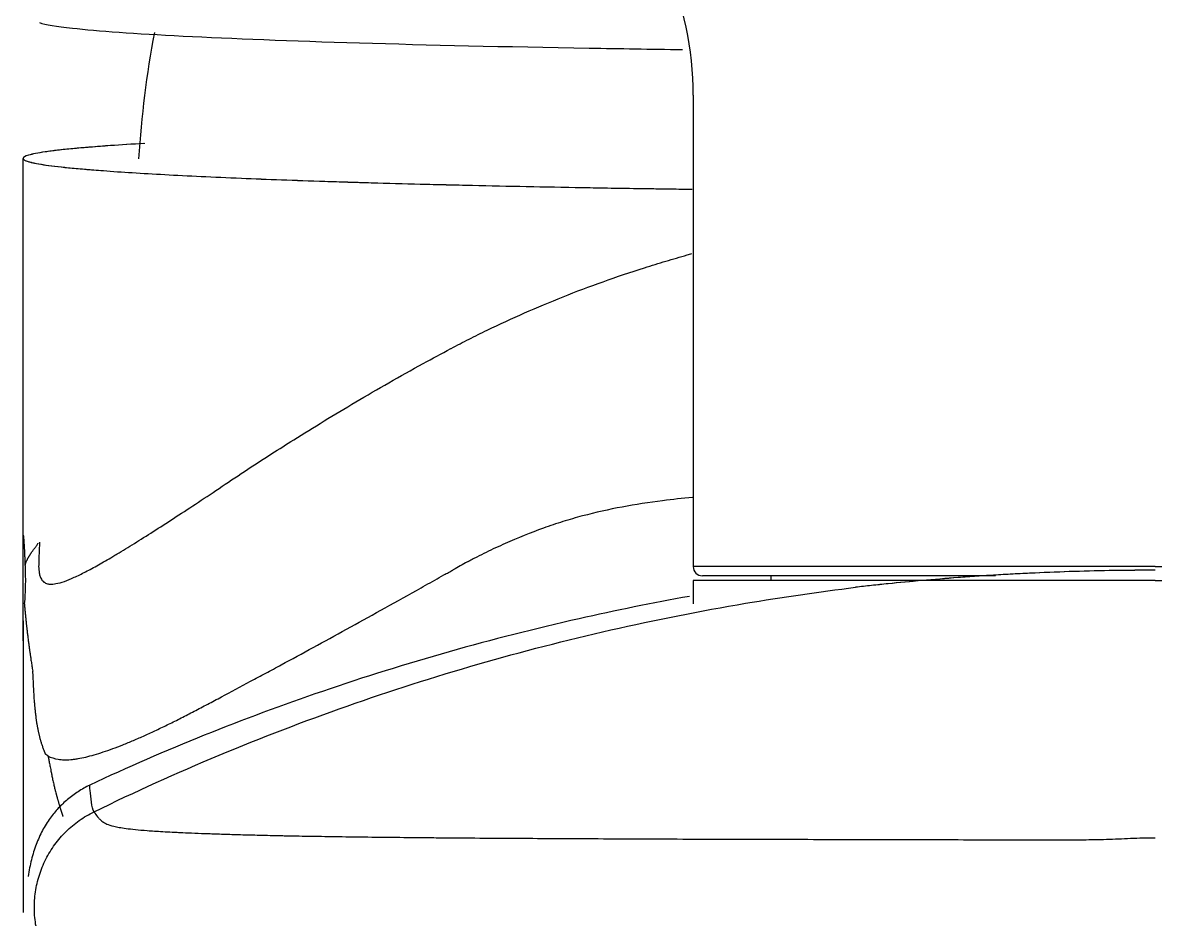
# Model space of a CAD drawing. Extents: x 1488 to 2842, y 0 to 992.
# Drawn here: x 1777.78 to 1802.29, y 407.59 to 426.99 of the extents above; entities that cross this region are included whole.
import ezdxf

# ---------------------------------------------------------------- set-up
doc = ezdxf.new("R2010")
doc.units = 0
doc.header["$LTSCALE"] = 10
doc.header["$MEASUREMENT"] = 0
doc.layers.add('1', color=7, linetype='CONTINUOUS')

msp = doc.modelspace()

# ---------------------------------------------------------------- linework, layer by layer
at = {"layer": '1', "color": 7, "linetype": 'Continuous', "lineweight": -3}
for p, q in [((1792.29, 425.42), (1792.29, 415.22)), ((1777.793, 415.903), (1777.781, 415.903)), ((1777.793, 415.903), (1777.781, 415.903)), ((1802.29, 415.22), (1792.29, 415.22)), ((1802.29, 415.22), (1812.29, 415.22)), ((1798.833, 415.02), (1792.49, 415.02)), ((1793.972, 415.02), (1793.972, 414.92)), ((1792.29, 414.92), (1792.29, 414.415)), ((1802.29, 414.92), (1792.29, 414.92)), ((1802.29, 414.92), (1812.29, 414.92))]:
    msp.add_line(p, q, dxfattribs=at)
for centre, radius, start, end in [((1785.173, 425.42), 7.117, 0, 47.6589), ((1802.29, 422.685), 22.042, 169.2973, 176.459), ((1792.49, 415.22), 0.2, 180, 270)]:
    msp.add_arc(centre, radius, start, end, dxfattribs=at)
for points, knots in [([(1778.143, 426.992), (1778.269, 426.952), (1778.877, 426.851), (1781.018, 426.698), (1784.874, 426.549), (1788.833, 426.459), (1791.369, 426.42), (1792.056, 426.411)], [0, 0, 0, 0, 0.161233, 0.410825, 0.660417, 0.91001, 1, 1, 1, 1]), ([(1780.421, 424.377), (1780.155, 424.362), (1779.907, 424.346), (1779.523, 424.319), (1779.377, 424.308), (1779.205, 424.294), (1779.171, 424.291), (1779.105, 424.286), (1779.007, 424.277), (1778.915, 424.269), (1778.62, 424.24), (1778.424, 424.218), (1778.109, 424.172), (1777.99, 424.148), (1777.831, 424.101), (1777.791, 424.078), (1777.791, 424.054)], [0, 0, 0, 0, 0.155584, 0.155584, 0.261136, 0.261136, 0.287524, 0.287524, 0.313912, 0.366688, 0.366688, 0.577792, 0.577792, 0.788896, 0.788896, 1, 1, 1, 1]), ([(1780.399, 424.376), (1780.143, 424.361), (1779.571, 424.325), (1779.105, 424.287), (1778.751, 424.253), (1778.642, 424.242), (1778.493, 424.225), (1778.445, 424.219), (1778.378, 424.21), (1778.356, 424.207), (1778.313, 424.201), (1778.292, 424.198), (1778.112, 424.172), (1777.992, 424.149), (1777.831, 424.102), (1777.791, 424.078), (1777.791, 424.054)], [0, 0, 0, 0, 0.150563, 0.362922, 0.362922, 0.469102, 0.469102, 0.522192, 0.522192, 0.548736, 0.548736, 0.575281, 0.575281, 0.787641, 0.787641, 1, 1, 1, 1]), ([(1777.791, 424.054), (1777.791, 424.031), (1777.828, 424.008), (1777.974, 423.964), (1778.083, 423.941), (1778.373, 423.897), (1778.553, 423.875), (1778.878, 423.842), (1778.995, 423.832), (1779.154, 423.818), (1779.186, 423.815), (1779.252, 423.81), (1779.351, 423.802), (1779.456, 423.794), (1779.528, 423.789)], [0, 0, 0, 0, 0.25, 0.25, 0.5, 0.5, 0.75, 0.75, 0.875, 0.875, 0.90625, 0.90625, 0.9375, 1, 1, 1, 1]), ([(1777.791, 424.054), (1777.791, 424.031), (1777.828, 424.008), (1777.912, 423.983), (1777.921, 423.98), (1777.942, 423.974), (1777.975, 423.966), (1778.013, 423.957), (1778.096, 423.941), (1778.16, 423.929), (1778.379, 423.896), (1778.56, 423.874), (1778.992, 423.831), (1779.242, 423.81), (1779.528, 423.789)], [0, 0, 0, 0, 0.25, 0.25, 0.28125, 0.28125, 0.3125, 0.375, 0.375, 0.5, 0.5, 0.75, 0.75, 1, 1, 1, 1]), ([(1779.528, 423.789), (1779.724, 423.774), (1779.932, 423.76), (1780.375, 423.732), (1780.609, 423.718), (1781.353, 423.677), (1781.904, 423.651), (1782.514, 423.626)], [0, 0, 0, 0, 0.25, 0.25, 0.5, 0.5, 1, 1, 1, 1]), ([(1779.528, 423.789), (1779.724, 423.774), (1779.932, 423.76), (1780.375, 423.732), (1780.609, 423.718), (1781.353, 423.677), (1781.904, 423.651), (1782.514, 423.626)], [0, 0, 0, 0, 0.25, 0.25, 0.5, 0.5, 1, 1, 1, 1]), ([(1782.514, 423.626), (1782.792, 423.614), (1783.371, 423.592), (1783.998, 423.57), (1784.485, 423.554), (1784.651, 423.549), (1784.862, 423.542), (1784.904, 423.541), (1784.989, 423.538), (1785.117, 423.535), (1785.246, 423.531), (1785.679, 423.518), (1786.033, 423.509), (1786.76, 423.49), (1787.503, 423.472), (1788.279, 423.455), (1789.072, 423.44), (1789.477, 423.432), (1790.304, 423.417), (1790.726, 423.41), (1791.264, 423.402), (1791.372, 423.401), (1791.589, 423.397), (1791.85, 423.394), (1792.113, 423.39), (1792.266, 423.388)], [0, 0, 0, 0, 0.11301, 0.226021, 0.226021, 0.282526, 0.282526, 0.296652, 0.296652, 0.310778, 0.339031, 0.339031, 0.452041, 0.452041, 0.565052, 0.678062, 0.678062, 0.791072, 0.791072, 0.904082, 0.904082, 0.932335, 0.932335, 0.960588, 1, 1, 1, 1]), ([(1782.514, 423.626), (1782.794, 423.614), (1783.376, 423.591), (1784, 423.57), (1784.968, 423.538), (1785.655, 423.518), (1786.568, 423.495), (1786.754, 423.49), (1787.036, 423.484), (1787.131, 423.481), (1787.321, 423.477), (1787.417, 423.475), (1787.898, 423.464), (1788.29, 423.455), (1789.087, 423.439), (1789.898, 423.424), (1790.737, 423.41), (1791.521, 423.398), (1791.885, 423.393), (1792.254, 423.388)], [0, 0, 0, 0, 0.1131, 0.2262, 0.2262, 0.452399, 0.452399, 0.508949, 0.508949, 0.537224, 0.537224, 0.565499, 0.565499, 0.678599, 0.678599, 0.791698, 0.904798, 0.904798, 1, 1, 1, 1]), ([(1787.052, 419.941), (1787.116, 419.975), (1787.18, 420.008), (1787.309, 420.075), (1787.374, 420.109), (1787.569, 420.207), (1787.7, 420.273), (1788.097, 420.465), (1788.366, 420.589), (1788.914, 420.831), (1789.192, 420.947), (1789.759, 421.173), (1790.336, 421.39), (1791.007, 421.617), (1791.388, 421.736), (1791.541, 421.783), (1791.618, 421.807), (1791.849, 421.876), (1792.004, 421.921), (1792.194, 421.975), (1792.229, 421.984), (1792.264, 421.994)], [0, 0, 0, 0, 0.040901, 0.040901, 0.081803, 0.081803, 0.163606, 0.163606, 0.327212, 0.327212, 0.490818, 0.490818, 0.654423, 0.818029, 0.858931, 0.858931, 0.899832, 0.899832, 0.981635, 0.981635, 1, 1, 1, 1]), ([(1787.052, 419.941), (1787.116, 419.975), (1787.18, 420.008), (1787.309, 420.075), (1787.374, 420.109), (1787.569, 420.207), (1787.7, 420.273), (1788.097, 420.465), (1788.366, 420.589), (1788.914, 420.831), (1789.192, 420.947), (1789.759, 421.173), (1790.336, 421.39), (1791.007, 421.617), (1791.388, 421.736), (1791.541, 421.783), (1791.618, 421.807), (1791.849, 421.876), (1792.004, 421.921), (1792.194, 421.975), (1792.229, 421.984), (1792.264, 421.994)], [0, 0, 0, 0, 0.040901, 0.040901, 0.081803, 0.081803, 0.163606, 0.163606, 0.327212, 0.327212, 0.490818, 0.490818, 0.654423, 0.818029, 0.858931, 0.858931, 0.899832, 0.899832, 0.981635, 0.981635, 1, 1, 1, 1]), ([(1778.146, 415.749), (1778.141, 415.64), (1778.137, 415.53), (1778.131, 415.374), (1778.129, 415.329), (1778.128, 415.27), (1778.128, 415.257), (1778.127, 415.235), (1778.127, 415.226), (1778.127, 415.207), (1778.128, 415.197), (1778.129, 415.173), (1778.13, 415.16), (1778.133, 415.122), (1778.136, 415.101), (1778.145, 415.051), (1778.151, 415.027), (1778.164, 414.991), (1778.17, 414.978), (1778.19, 414.938), (1778.205, 414.918), (1778.245, 414.879), (1778.271, 414.865), (1778.321, 414.847), (1778.344, 414.843), (1778.41, 414.838), (1778.454, 414.842), (1778.558, 414.861), (1778.618, 414.878), (1778.75, 414.924), (1778.821, 414.954), (1778.974, 415.023), (1779.056, 415.063), (1779.231, 415.153), (1779.323, 415.203), (1779.519, 415.313), (1779.622, 415.373), (1779.761, 415.455), (1779.793, 415.474), (1779.944, 415.565), (1780.069, 415.642), (1780.33, 415.804), (1780.466, 415.89), (1780.749, 416.07), (1780.895, 416.165), (1781.2, 416.363), (1781.358, 416.466), (1781.685, 416.682), (1781.855, 416.796), (1782.209, 417.032), (1782.393, 417.155), (1782.775, 417.407), (1782.972, 417.536), (1783.329, 417.765), (1783.486, 417.864), (1783.86, 418.099), (1784.079, 418.235), (1784.527, 418.508), (1784.756, 418.646), (1785.224, 418.922), (1785.463, 419.061), (1785.949, 419.338), (1786.197, 419.477), (1786.645, 419.723), (1786.844, 419.83), (1787.047, 419.938), (1787.05, 419.94), (1787.052, 419.941)], [0, 0, 0, 0, 0.016603, 0.016603, 0.02341, 0.02341, 0.02532, 0.02532, 0.026534, 0.026534, 0.028065, 0.028065, 0.030179, 0.030179, 0.034926, 0.034926, 0.043865, 0.043865, 0.051035, 0.051035, 0.068219, 0.068219, 0.093179, 0.093179, 0.11361, 0.11361, 0.147136, 0.147136, 0.18704, 0.18704, 0.2282, 0.2282, 0.270214, 0.270214, 0.31284, 0.31284, 0.355946, 0.355946, 0.368341, 0.368341, 0.415073, 0.415073, 0.462382, 0.462382, 0.510271, 0.510271, 0.558791, 0.558791, 0.608146, 0.608146, 0.658834, 0.658834, 0.710255, 0.710255, 0.749265, 0.749265, 0.801579, 0.801579, 0.854001, 0.854001, 0.906486, 0.906486, 0.958901, 0.958901, 0.999492, 0.999492, 1, 1, 1, 1]), ([(1778.146, 415.749), (1778.141, 415.64), (1778.137, 415.53), (1778.131, 415.374), (1778.129, 415.329), (1778.128, 415.27), (1778.128, 415.257), (1778.127, 415.235), (1778.127, 415.226), (1778.127, 415.207), (1778.128, 415.197), (1778.129, 415.173), (1778.13, 415.16), (1778.133, 415.122), (1778.136, 415.101), (1778.145, 415.051), (1778.151, 415.027), (1778.164, 414.991), (1778.17, 414.978), (1778.19, 414.938), (1778.205, 414.918), (1778.245, 414.879), (1778.271, 414.865), (1778.321, 414.847), (1778.344, 414.843), (1778.41, 414.838), (1778.454, 414.842), (1778.558, 414.861), (1778.618, 414.878), (1778.75, 414.924), (1778.821, 414.954), (1778.974, 415.023), (1779.056, 415.063), (1779.231, 415.153), (1779.323, 415.203), (1779.519, 415.313), (1779.622, 415.373), (1779.761, 415.455), (1779.793, 415.474), (1779.944, 415.565), (1780.069, 415.642), (1780.33, 415.804), (1780.466, 415.89), (1780.749, 416.07), (1780.895, 416.165), (1781.2, 416.363), (1781.358, 416.466), (1781.685, 416.682), (1781.855, 416.796), (1782.209, 417.032), (1782.393, 417.155), (1782.775, 417.407), (1782.972, 417.536), (1783.329, 417.765), (1783.486, 417.864), (1783.86, 418.099), (1784.079, 418.235), (1784.527, 418.508), (1784.756, 418.646), (1785.224, 418.922), (1785.463, 419.061), (1785.949, 419.338), (1786.197, 419.477), (1786.645, 419.723), (1786.844, 419.83), (1787.047, 419.938), (1787.05, 419.94), (1787.052, 419.941)], [0, 0, 0, 0, 0.016603, 0.016603, 0.02341, 0.02341, 0.02532, 0.02532, 0.026534, 0.026534, 0.028065, 0.028065, 0.030179, 0.030179, 0.034926, 0.034926, 0.043865, 0.043865, 0.051035, 0.051035, 0.068219, 0.068219, 0.093179, 0.093179, 0.11361, 0.11361, 0.147136, 0.147136, 0.18704, 0.18704, 0.2282, 0.2282, 0.270214, 0.270214, 0.31284, 0.31284, 0.355946, 0.355946, 0.368341, 0.368341, 0.415073, 0.415073, 0.462382, 0.462382, 0.510271, 0.510271, 0.558791, 0.558791, 0.608146, 0.608146, 0.658834, 0.658834, 0.710255, 0.710255, 0.749265, 0.749265, 0.801579, 0.801579, 0.854001, 0.854001, 0.906486, 0.906486, 0.958901, 0.958901, 0.999492, 0.999492, 1, 1, 1, 1]), ([(1792.273, 416.717), (1792.058, 416.697), (1791.843, 416.674), (1791.334, 416.609), (1791.042, 416.564), (1790.464, 416.455), (1790.177, 416.391), (1789.752, 416.278), (1789.54, 416.217), (1789.33, 416.149), (1789.19, 416.103), (1789.12, 416.078), (1788.771, 415.953), (1788.495, 415.842), (1788.084, 415.658), (1787.879, 415.562), (1787.642, 415.443), (1787.523, 415.382), (1787.464, 415.351), (1787.435, 415.336), (1787.42, 415.328), (1787.414, 415.325), (1787.409, 415.322), (1787.407, 415.321), (1787.405, 415.32)], [0, 0, 0, 0, 0.126447, 0.126447, 0.301157, 0.301157, 0.475868, 0.475868, 0.563223, 0.606901, 0.606901, 0.650579, 0.650579, 0.825289, 0.825289, 0.912645, 0.956322, 0.978161, 0.989081, 0.99454, 0.99727, 0.998635, 0.998635, 1, 1, 1, 1]), ([(1792.273, 416.717), (1792.058, 416.697), (1791.843, 416.674), (1791.334, 416.609), (1791.042, 416.564), (1790.464, 416.455), (1790.177, 416.391), (1789.752, 416.278), (1789.54, 416.217), (1789.33, 416.149), (1789.19, 416.103), (1789.12, 416.078), (1788.771, 415.953), (1788.495, 415.842), (1788.084, 415.658), (1787.879, 415.562), (1787.642, 415.443), (1787.523, 415.382), (1787.464, 415.351), (1787.435, 415.336), (1787.42, 415.328), (1787.414, 415.325), (1787.409, 415.322), (1787.407, 415.321), (1787.405, 415.32)], [0, 0, 0, 0, 0.126447, 0.126447, 0.301157, 0.301157, 0.475868, 0.475868, 0.563223, 0.606901, 0.606901, 0.650579, 0.650579, 0.825289, 0.825289, 0.912645, 0.956322, 0.978161, 0.989081, 0.99454, 0.99727, 0.998635, 0.998635, 1, 1, 1, 1]), ([(1777.781, 415.903), (1777.781, 415.903), (1777.781, 415.903), (1777.781, 415.899), (1777.781, 415.895), (1777.781, 415.877), (1777.781, 415.858), (1777.781, 415.82), (1777.781, 415.805), (1777.781, 415.78), (1777.781, 415.772), (1777.781, 415.754), (1777.781, 415.744), (1777.781, 415.695), (1777.781, 415.65), (1777.781, 415.587), (1777.781, 415.574), (1777.781, 415.547), (1777.781, 415.533), (1777.781, 415.491), (1777.781, 415.461), (1777.781, 415.371), (1777.781, 415.307), (1777.781, 415.221), (1777.781, 415.204), (1777.781, 415.169), (1777.781, 415.116), (1777.781, 415.062), (1777.781, 414.99), (1777.781, 414.953), (1777.781, 414.898), (1777.781, 414.879), (1777.781, 414.841), (1777.781, 414.823), (1777.781, 414.729), (1777.781, 414.654), (1777.781, 414.544), (1777.781, 414.507), (1777.781, 414.452), (1777.781, 414.434), (1777.781, 414.398), (1777.781, 414.38), (1777.781, 414.293), (1777.781, 414.226), (1777.781, 414.146), (1777.781, 414.13), (1777.781, 414.099), (1777.781, 414.083), (1777.781, 414.038), (1777.781, 414.01), (1777.781, 413.928), (1777.781, 413.878), (1777.781, 413.833)], [0, 0, 0, 0, 0.023074, 0.023074, 0.062151, 0.062151, 0.140305, 0.140305, 0.179382, 0.179382, 0.19892, 0.19892, 0.218459, 0.218459, 0.296613, 0.296613, 0.316152, 0.316152, 0.33569, 0.33569, 0.374767, 0.374767, 0.452921, 0.452921, 0.47246, 0.47246, 0.491998, 0.531075, 0.531075, 0.570152, 0.570152, 0.589691, 0.589691, 0.609229, 0.609229, 0.687384, 0.687384, 0.726461, 0.726461, 0.745999, 0.745999, 0.765538, 0.765538, 0.843692, 0.843692, 0.86323, 0.86323, 0.882769, 0.882769, 0.921846, 0.921846, 1, 1, 1, 1]), ([(1777.781, 415.903), (1777.781, 415.903), (1777.781, 415.903), (1777.781, 415.899), (1777.781, 415.895), (1777.781, 415.877), (1777.781, 415.858), (1777.781, 415.82), (1777.781, 415.805), (1777.781, 415.78), (1777.781, 415.772), (1777.781, 415.754), (1777.781, 415.744), (1777.781, 415.695), (1777.781, 415.65), (1777.781, 415.587), (1777.781, 415.574), (1777.781, 415.547), (1777.781, 415.533), (1777.781, 415.491), (1777.781, 415.461), (1777.781, 415.371), (1777.781, 415.307), (1777.781, 415.221), (1777.781, 415.204), (1777.781, 415.169), (1777.781, 415.116), (1777.781, 415.062), (1777.781, 414.99), (1777.781, 414.953), (1777.781, 414.898), (1777.781, 414.879), (1777.781, 414.841), (1777.781, 414.823), (1777.781, 414.729), (1777.781, 414.654), (1777.781, 414.544), (1777.781, 414.507), (1777.781, 414.452), (1777.781, 414.434), (1777.781, 414.398), (1777.781, 414.38), (1777.781, 414.293), (1777.781, 414.226), (1777.781, 414.146), (1777.781, 414.13), (1777.781, 414.099), (1777.781, 414.083), (1777.781, 414.038), (1777.781, 414.01), (1777.781, 413.928), (1777.781, 413.878), (1777.781, 413.833)], [0, 0, 0, 0, 0.023074, 0.023074, 0.062151, 0.062151, 0.140305, 0.140305, 0.179382, 0.179382, 0.19892, 0.19892, 0.218459, 0.218459, 0.296613, 0.296613, 0.316152, 0.316152, 0.33569, 0.33569, 0.374767, 0.374767, 0.452921, 0.452921, 0.47246, 0.47246, 0.491998, 0.531075, 0.531075, 0.570152, 0.570152, 0.589691, 0.589691, 0.609229, 0.609229, 0.687384, 0.687384, 0.726461, 0.726461, 0.745999, 0.745999, 0.765538, 0.765538, 0.843692, 0.843692, 0.86323, 0.86323, 0.882769, 0.882769, 0.921846, 0.921846, 1, 1, 1, 1]), ([(1777.792, 415.903), (1777.793, 415.903), (1777.793, 415.902), (1777.794, 415.896), (1777.795, 415.892), (1777.796, 415.88), (1777.797, 415.873), (1777.799, 415.848), (1777.801, 415.826), (1777.804, 415.792), (1777.804, 415.784), (1777.805, 415.769), (1777.806, 415.762), (1777.808, 415.737), (1777.809, 415.72), (1777.812, 415.664), (1777.815, 415.622), (1777.818, 415.565), (1777.819, 415.553), (1777.82, 415.529), (1777.82, 415.517), (1777.822, 415.48), (1777.824, 415.454), (1777.827, 415.374), (1777.829, 415.318), (1777.832, 415.26)], [0, 0, 0, 0, 0.078571, 0.078571, 0.155357, 0.155357, 0.232142, 0.232142, 0.385714, 0.385714, 0.424107, 0.424107, 0.4625, 0.4625, 0.539285, 0.539285, 0.692857, 0.692857, 0.73125, 0.73125, 0.769643, 0.769643, 0.846428, 0.846428, 1, 1, 1, 1]), ([(1777.792, 415.903), (1777.793, 415.903), (1777.793, 415.902), (1777.794, 415.896), (1777.795, 415.892), (1777.796, 415.88), (1777.797, 415.873), (1777.799, 415.848), (1777.801, 415.826), (1777.804, 415.792), (1777.804, 415.784), (1777.805, 415.769), (1777.806, 415.762), (1777.808, 415.737), (1777.809, 415.72), (1777.812, 415.664), (1777.815, 415.622), (1777.818, 415.565), (1777.819, 415.553), (1777.82, 415.529), (1777.82, 415.517), (1777.822, 415.48), (1777.824, 415.454), (1777.827, 415.374), (1777.829, 415.318), (1777.832, 415.26)], [0, 0, 0, 0, 0.078571, 0.078571, 0.155357, 0.155357, 0.232142, 0.232142, 0.385714, 0.385714, 0.424107, 0.424107, 0.4625, 0.4625, 0.539285, 0.539285, 0.692857, 0.692857, 0.73125, 0.73125, 0.769643, 0.769643, 0.846428, 0.846428, 1, 1, 1, 1]), ([(1777.832, 415.259), (1777.833, 415.263), (1777.836, 415.272), (1777.841, 415.284), (1777.846, 415.297), (1777.852, 415.31), (1777.857, 415.323), (1777.863, 415.336), (1777.869, 415.349), (1777.876, 415.362), (1777.882, 415.375), (1777.889, 415.388), (1777.896, 415.402), (1777.904, 415.415), (1777.911, 415.429), (1777.919, 415.442), (1777.927, 415.456), (1777.936, 415.47), (1777.944, 415.483), (1777.953, 415.497), (1777.962, 415.511), (1777.975, 415.529), (1777.99, 415.551), (1778.008, 415.576), (1778.025, 415.6), (1778.041, 415.621), (1778.056, 415.641), (1778.071, 415.659), (1778.08, 415.671), (1778.084, 415.677)], [0, 0, 0, 0, 0.032657, 0.065333, 0.098028, 0.130742, 0.163474, 0.196225, 0.228995, 0.261782, 0.294587, 0.32741, 0.360251, 0.393109, 0.425984, 0.458876, 0.491785, 0.524711, 0.557653, 0.590611, 0.623585, 0.656576, 0.719061, 0.777109, 0.830697, 0.879799, 0.924396, 0.964469, 1, 1, 1, 1]), ([(1777.832, 415.259), (1777.833, 415.263), (1777.836, 415.272), (1777.841, 415.284), (1777.846, 415.297), (1777.852, 415.31), (1777.857, 415.323), (1777.863, 415.336), (1777.869, 415.349), (1777.876, 415.362), (1777.882, 415.375), (1777.889, 415.388), (1777.896, 415.402), (1777.904, 415.415), (1777.911, 415.429), (1777.919, 415.442), (1777.927, 415.456), (1777.936, 415.47), (1777.944, 415.483), (1777.953, 415.497), (1777.962, 415.511), (1777.975, 415.529), (1777.99, 415.551), (1778.008, 415.576), (1778.025, 415.6), (1778.041, 415.621), (1778.056, 415.641), (1778.071, 415.659), (1778.08, 415.671), (1778.084, 415.677)], [0, 0, 0, 0, 0.032657, 0.065333, 0.098028, 0.130742, 0.163474, 0.196225, 0.228995, 0.261782, 0.294587, 0.32741, 0.360251, 0.393109, 0.425984, 0.458876, 0.491785, 0.524711, 0.557653, 0.590611, 0.623585, 0.656576, 0.719061, 0.777109, 0.830697, 0.879799, 0.924396, 0.964469, 1, 1, 1, 1]), ([(1777.831, 415.259), (1777.832, 415.227), (1777.834, 415.194), (1777.835, 415.143), (1777.836, 415.126), (1777.837, 415.091), (1777.837, 415.073), (1777.839, 414.985), (1777.839, 414.914), (1777.838, 414.806), (1777.837, 414.77), (1777.835, 414.715), (1777.834, 414.697), (1777.833, 414.661), (1777.832, 414.642), (1777.828, 414.552), (1777.823, 414.482), (1777.817, 414.413)], [0, 0, 0, 0, 0.125, 0.125, 0.1875, 0.1875, 0.25, 0.25, 0.5, 0.5, 0.625, 0.625, 0.6875, 0.6875, 0.75, 0.75, 1, 1, 1, 1]), ([(1777.831, 415.259), (1777.832, 415.227), (1777.834, 415.194), (1777.835, 415.143), (1777.836, 415.126), (1777.837, 415.091), (1777.837, 415.073), (1777.839, 414.985), (1777.839, 414.914), (1777.838, 414.806), (1777.837, 414.77), (1777.835, 414.715), (1777.834, 414.697), (1777.833, 414.661), (1777.832, 414.642), (1777.828, 414.552), (1777.823, 414.482), (1777.817, 414.413)], [0, 0, 0, 0, 0.125, 0.125, 0.1875, 0.1875, 0.25, 0.25, 0.5, 0.5, 0.625, 0.625, 0.6875, 0.6875, 0.75, 0.75, 1, 1, 1, 1]), ([(1787.405, 415.32), (1787.354, 415.292), (1787.302, 415.264), (1787.2, 415.207), (1787.149, 415.179), (1787.098, 415.152)], [0, 0, 0, 0, 0.5, 0.5, 1, 1, 1, 1]), ([(1787.405, 415.32), (1787.354, 415.292), (1787.302, 415.264), (1787.2, 415.207), (1787.149, 415.179), (1787.098, 415.152)], [0, 0, 0, 0, 0.5, 0.5, 1, 1, 1, 1]), ([(1778.329, 411.122), (1778.394, 411.087), (1778.467, 411.064), (1778.568, 411.047), (1778.589, 411.044), (1778.632, 411.04), (1778.654, 411.039), (1778.722, 411.037), (1778.77, 411.039), (1778.846, 411.045), (1778.871, 411.048), (1778.924, 411.055), (1778.951, 411.059), (1779.033, 411.073), (1779.203, 411.108), (1779.391, 411.163), (1779.659, 411.252), (1779.801, 411.304), (1780.025, 411.394), (1780.102, 411.426), (1780.22, 411.476), (1780.26, 411.493), (1780.341, 411.529), (1780.382, 411.547), (1780.506, 411.603), (1780.59, 411.642), (1780.762, 411.723), (1780.85, 411.765), (1781.028, 411.852), (1781.119, 411.898), (1781.304, 411.991), (1781.398, 412.04), (1781.589, 412.139), (1781.686, 412.19), (1781.883, 412.294), (1781.983, 412.347), (1782.288, 412.509), (1782.498, 412.621), (1782.821, 412.795), (1782.931, 412.854), (1783.097, 412.943), (1783.153, 412.973), (1783.265, 413.034), (1783.547, 413.186), (1783.835, 413.343), (1784.306, 413.599), (1784.545, 413.73), (1785.033, 413.998), (1785.281, 414.136), (1785.786, 414.416), (1786.043, 414.56), (1786.433, 414.779), (1786.63, 414.889), (1786.863, 415.02), (1786.98, 415.086), (1787.038, 415.119), (1787.068, 415.135), (1787.082, 415.143), (1787.088, 415.147), (1787.093, 415.149), (1787.095, 415.15), (1787.097, 415.152)], [0, 0, 0, 0, 0.0625, 0.0625, 0.078125, 0.078125, 0.09375, 0.09375, 0.125, 0.125, 0.140625, 0.140625, 0.15625, 0.15625, 0.1875, 0.25, 0.25, 0.3125, 0.3125, 0.34375, 0.34375, 0.359375, 0.359375, 0.375, 0.375, 0.40625, 0.40625, 0.4375, 0.4375, 0.46875, 0.46875, 0.5, 0.5, 0.53125, 0.53125, 0.5625, 0.5625, 0.625, 0.625, 0.65625, 0.65625, 0.671875, 0.671875, 0.6875, 0.75, 0.75, 0.8125, 0.8125, 0.875, 0.875, 0.9375, 0.9375, 0.96875, 0.984375, 0.992187, 0.996094, 0.998047, 0.999023, 0.999512, 0.999512, 1, 1, 1, 1]), ([(1778.329, 411.122), (1778.394, 411.087), (1778.467, 411.064), (1778.568, 411.047), (1778.589, 411.044), (1778.632, 411.04), (1778.654, 411.039), (1778.722, 411.037), (1778.77, 411.039), (1778.846, 411.045), (1778.871, 411.048), (1778.924, 411.055), (1778.951, 411.059), (1779.033, 411.073), (1779.203, 411.108), (1779.391, 411.163), (1779.659, 411.252), (1779.801, 411.304), (1780.025, 411.394), (1780.102, 411.426), (1780.22, 411.476), (1780.26, 411.493), (1780.341, 411.529), (1780.382, 411.547), (1780.506, 411.603), (1780.59, 411.642), (1780.762, 411.723), (1780.85, 411.765), (1781.028, 411.852), (1781.119, 411.898), (1781.304, 411.991), (1781.398, 412.04), (1781.589, 412.139), (1781.686, 412.19), (1781.883, 412.294), (1781.983, 412.347), (1782.288, 412.509), (1782.498, 412.621), (1782.821, 412.795), (1782.931, 412.854), (1783.097, 412.943), (1783.153, 412.973), (1783.265, 413.034), (1783.547, 413.186), (1783.835, 413.343), (1784.306, 413.599), (1784.545, 413.73), (1785.033, 413.998), (1785.281, 414.136), (1785.786, 414.416), (1786.043, 414.56), (1786.433, 414.779), (1786.63, 414.889), (1786.863, 415.02), (1786.98, 415.086), (1787.038, 415.119), (1787.068, 415.135), (1787.082, 415.143), (1787.088, 415.147), (1787.093, 415.149), (1787.095, 415.15), (1787.097, 415.152)], [0, 0, 0, 0, 0.0625, 0.0625, 0.078125, 0.078125, 0.09375, 0.09375, 0.125, 0.125, 0.140625, 0.140625, 0.15625, 0.15625, 0.1875, 0.25, 0.25, 0.3125, 0.3125, 0.34375, 0.34375, 0.359375, 0.359375, 0.375, 0.375, 0.40625, 0.40625, 0.4375, 0.4375, 0.46875, 0.46875, 0.5, 0.5, 0.53125, 0.53125, 0.5625, 0.5625, 0.625, 0.625, 0.65625, 0.65625, 0.671875, 0.671875, 0.6875, 0.75, 0.75, 0.8125, 0.8125, 0.875, 0.875, 0.9375, 0.9375, 0.96875, 0.984375, 0.992187, 0.996094, 0.998047, 0.999023, 0.999512, 0.999512, 1, 1, 1, 1]), ([(1802.29, 415.141), (1801.995, 415.141), (1801.702, 415.138), (1801.119, 415.13), (1800.541, 415.116), (1799.97, 415.094), (1799.545, 415.075), (1799.404, 415.068), (1799.193, 415.057), (1799.122, 415.053), (1798.982, 415.045), (1798.912, 415.041), (1798.566, 415.02), (1798.295, 415.001), (1797.764, 414.962), (1797.246, 414.92), (1796.751, 414.873), (1796.388, 414.836), (1796.269, 414.823), (1796.092, 414.804), (1796.034, 414.798), (1795.918, 414.785), (1795.86, 414.779), (1795.803, 414.772)], [0, 0, 0, 0, 0.125, 0.125, 0.25, 0.375, 0.375, 0.4375, 0.4375, 0.46875, 0.46875, 0.5, 0.5, 0.625, 0.625, 0.75, 0.875, 0.875, 0.9375, 0.9375, 0.96875, 0.96875, 1, 1, 1, 1]), ([(1802.29, 415.141), (1802.143, 415.141), (1801.921, 415.14), (1801.7, 415.138), (1801.552, 415.136), (1801.478, 415.135), (1801.11, 415.129), (1800.819, 415.123), (1800.243, 415.105), (1799.673, 415.083), (1799.116, 415.053), (1798.703, 415.028), (1798.498, 415.015), (1798.295, 415.001), (1798.159, 414.991), (1798.092, 414.986), (1797.757, 414.961), (1797.496, 414.94), (1796.989, 414.895), (1796.495, 414.848), (1796.029, 414.798), (1795.803, 414.772)], [0, 0, 0, 0, 0.0625, 0.09375, 0.09375, 0.125, 0.125, 0.25, 0.25, 0.375, 0.5, 0.5, 0.5625, 0.59375, 0.59375, 0.625, 0.625, 0.75, 0.75, 0.875, 1, 1, 1, 1]), ([(1779.325, 409.913), (1780.215, 410.347), (1782.02, 411.163), (1784.794, 412.228), (1787.625, 413.134), (1790.502, 413.876), (1793.232, 414.416), (1795.007, 414.675), (1795.803, 414.772)], [0, 0, 0, 0, 0.172105, 0.344209, 0.516314, 0.688419, 0.860523, 1, 1, 1, 1]), ([(1779.325, 409.913), (1780.215, 410.347), (1782.02, 411.163), (1784.794, 412.228), (1787.625, 413.134), (1790.502, 413.876), (1793.232, 414.416), (1795.007, 414.675), (1795.803, 414.772)], [0, 0, 0, 0, 0.172105, 0.344209, 0.516314, 0.688419, 0.860523, 1, 1, 1, 1]), ([(1792.208, 414.575), (1791.407, 414.431), (1788.699, 413.882), (1784.277, 412.628), (1780.861, 411.253), (1779.233, 410.493)], [0, 0, 0, 0, 0.174994, 0.595278, 1, 1, 1, 1]), ([(1792.208, 414.575), (1791.407, 414.431), (1788.699, 413.882), (1784.277, 412.628), (1780.861, 411.253), (1779.233, 410.493)], [0, 0, 0, 0, 0.174994, 0.595278, 1, 1, 1, 1]), ([(1777.817, 414.414), (1777.818, 414.412), (1777.818, 414.408), (1777.819, 414.401), (1777.819, 414.394), (1777.82, 414.388), (1777.82, 414.381), (1777.821, 414.374), (1777.822, 414.368), (1777.822, 414.361), (1777.823, 414.354), (1777.823, 414.348), (1777.824, 414.341), (1777.825, 414.334), (1777.825, 414.328), (1777.826, 414.321), (1777.826, 414.314), (1777.827, 414.307), (1777.828, 414.301), (1777.828, 414.294), (1777.829, 414.287), (1777.83, 414.281), (1777.83, 414.274), (1777.831, 414.267), (1777.831, 414.26), (1777.832, 414.254), (1777.833, 414.247), (1777.833, 414.24), (1777.834, 414.233), (1777.835, 414.226), (1777.835, 414.22), (1777.836, 414.213), (1777.837, 414.206), (1777.837, 414.199), (1777.838, 414.192), (1777.839, 414.185), (1777.839, 414.179), (1777.84, 414.172), (1777.841, 414.165), (1777.841, 414.158), (1777.842, 414.151), (1777.843, 414.144), (1777.843, 414.137), (1777.844, 414.131), (1777.845, 414.124), (1777.845, 414.117), (1777.846, 414.11), (1777.847, 414.103), (1777.848, 414.096), (1777.848, 414.089), (1777.849, 414.082), (1777.85, 414.075), (1777.85, 414.068), (1777.851, 414.061), (1777.852, 414.054), (1777.852, 414.047), (1777.853, 414.04), (1777.854, 414.033), (1777.855, 414.026), (1777.855, 414.019), (1777.857, 414.005), (1777.859, 413.986), (1777.861, 413.962), (1777.863, 413.941), (1777.866, 413.915), (1777.87, 413.88), (1777.877, 413.821), (1777.886, 413.744), (1777.898, 413.655), (1777.908, 413.572), (1777.919, 413.493), (1777.929, 413.417), (1777.94, 413.342), (1777.952, 413.26), (1777.965, 413.169), (1777.981, 413.065), (1777.992, 412.993), (1777.998, 412.956)], [0, 0, 0, 0, 0.004682, 0.009362, 0.014042, 0.01872, 0.023398, 0.028075, 0.03275, 0.037425, 0.042118, 0.046864, 0.051608, 0.056349, 0.061088, 0.065825, 0.070559, 0.075292, 0.080022, 0.08475, 0.089475, 0.094199, 0.09892, 0.103639, 0.108356, 0.11307, 0.117783, 0.122493, 0.127201, 0.131907, 0.136611, 0.141313, 0.146013, 0.15071, 0.155405, 0.160099, 0.16479, 0.169479, 0.174166, 0.178851, 0.183534, 0.188215, 0.192893, 0.19757, 0.202245, 0.206918, 0.211588, 0.216257, 0.220924, 0.225589, 0.230251, 0.234912, 0.239571, 0.244228, 0.248883, 0.253536, 0.258187, 0.262836, 0.267483, 0.272129, 0.276772, 0.295603, 0.310671, 0.323679, 0.338901, 0.362473, 0.394416, 0.459656, 0.52047, 0.57683, 0.629272, 0.681145, 0.733015, 0.784886, 0.849819, 0.921518, 1, 1, 1, 1]), ([(1777.817, 414.414), (1777.818, 414.412), (1777.818, 414.408), (1777.819, 414.401), (1777.819, 414.394), (1777.82, 414.388), (1777.82, 414.381), (1777.821, 414.374), (1777.822, 414.368), (1777.822, 414.361), (1777.823, 414.354), (1777.823, 414.348), (1777.824, 414.341), (1777.825, 414.334), (1777.825, 414.328), (1777.826, 414.321), (1777.826, 414.314), (1777.827, 414.307), (1777.828, 414.301), (1777.828, 414.294), (1777.829, 414.287), (1777.83, 414.281), (1777.83, 414.274), (1777.831, 414.267), (1777.831, 414.26), (1777.832, 414.254), (1777.833, 414.247), (1777.833, 414.24), (1777.834, 414.233), (1777.835, 414.226), (1777.835, 414.22), (1777.836, 414.213), (1777.837, 414.206), (1777.837, 414.199), (1777.838, 414.192), (1777.839, 414.185), (1777.839, 414.179), (1777.84, 414.172), (1777.841, 414.165), (1777.841, 414.158), (1777.842, 414.151), (1777.843, 414.144), (1777.843, 414.137), (1777.844, 414.131), (1777.845, 414.124), (1777.845, 414.117), (1777.846, 414.11), (1777.847, 414.103), (1777.848, 414.096), (1777.848, 414.089), (1777.849, 414.082), (1777.85, 414.075), (1777.85, 414.068), (1777.851, 414.061), (1777.852, 414.054), (1777.852, 414.047), (1777.853, 414.04), (1777.854, 414.033), (1777.855, 414.026), (1777.855, 414.019), (1777.857, 414.005), (1777.859, 413.986), (1777.861, 413.962), (1777.863, 413.941), (1777.866, 413.915), (1777.87, 413.88), (1777.877, 413.821), (1777.886, 413.744), (1777.898, 413.655), (1777.908, 413.572), (1777.919, 413.493), (1777.929, 413.417), (1777.94, 413.342), (1777.952, 413.26), (1777.965, 413.169), (1777.981, 413.065), (1777.992, 412.993), (1777.998, 412.956)], [0, 0, 0, 0, 0.004682, 0.009362, 0.014042, 0.01872, 0.023398, 0.028075, 0.03275, 0.037425, 0.042118, 0.046864, 0.051608, 0.056349, 0.061088, 0.065825, 0.070559, 0.075292, 0.080022, 0.08475, 0.089475, 0.094199, 0.09892, 0.103639, 0.108356, 0.11307, 0.117783, 0.122493, 0.127201, 0.131907, 0.136611, 0.141313, 0.146013, 0.15071, 0.155405, 0.160099, 0.16479, 0.169479, 0.174166, 0.178851, 0.183534, 0.188215, 0.192893, 0.19757, 0.202245, 0.206918, 0.211588, 0.216257, 0.220924, 0.225589, 0.230251, 0.234912, 0.239571, 0.244228, 0.248883, 0.253536, 0.258187, 0.262836, 0.267483, 0.272129, 0.276772, 0.295603, 0.310671, 0.323679, 0.338901, 0.362473, 0.394416, 0.459656, 0.52047, 0.57683, 0.629272, 0.681145, 0.733015, 0.784886, 0.849819, 0.921518, 1, 1, 1, 1]), ([(1777.79, 414.049), (1777.79, 413.999), (1777.79, 413.948), (1777.79, 413.848), (1777.79, 413.798), (1777.79, 413.648), (1777.79, 413.351), (1777.79, 412.676), (1777.79, 412.132), (1777.79, 411.699), (1777.79, 411.614), (1777.79, 411.445), (1777.79, 411.194), (1777.79, 410.954), (1777.79, 410.644), (1777.79, 410.493), (1777.79, 410.203), (1777.79, 410.063), (1777.79, 409.391), (1777.79, 408.936), (1777.79, 408.569)], [0, 0, 0, 0, 0.020874, 0.020874, 0.041748, 0.041748, 0.083495, 0.16699, 0.33398, 0.33398, 0.375728, 0.375728, 0.417476, 0.500971, 0.500971, 0.584466, 0.584466, 0.667961, 0.667961, 1, 1, 1, 1]), ([(1777.79, 414.049), (1777.79, 413.999), (1777.79, 413.948), (1777.79, 413.848), (1777.79, 413.798), (1777.79, 413.648), (1777.79, 413.351), (1777.79, 412.676), (1777.79, 412.132), (1777.79, 411.699), (1777.79, 411.614), (1777.79, 411.445), (1777.79, 411.194), (1777.79, 410.954), (1777.79, 410.644), (1777.79, 410.493), (1777.79, 410.203), (1777.79, 410.063), (1777.79, 409.388), (1777.79, 408.931), (1777.79, 408.194), (1777.79, 407.913), (1777.79, 407.733)], [0, 0, 0, 0, 0.015625, 0.015625, 0.03125, 0.03125, 0.0625, 0.125, 0.25, 0.25, 0.28125, 0.28125, 0.3125, 0.375, 0.375, 0.4375, 0.4375, 0.5, 0.5, 0.75, 0.75, 1, 1, 1, 1]), ([(1777.781, 413.833), (1777.781, 413.789), (1777.781, 413.751), (1777.781, 413.712), (1777.781, 413.704), (1777.781, 413.69), (1777.781, 413.67), (1777.781, 413.655), (1777.781, 413.637), (1777.781, 413.631), (1777.781, 413.623), (1777.781, 413.621), (1777.781, 413.618), (1777.781, 413.616), (1777.781, 413.615), (1777.781, 413.615), (1777.781, 413.615)], [0, 0, 0, 0, 0.313475, 0.313475, 0.391844, 0.391844, 0.470213, 0.62695, 0.62695, 0.783688, 0.783688, 0.862057, 0.862057, 0.940425, 0.940425, 1, 1, 1, 1]), ([(1777.781, 413.833), (1777.781, 413.789), (1777.781, 413.751), (1777.781, 413.712), (1777.781, 413.704), (1777.781, 413.69), (1777.781, 413.67), (1777.781, 413.655), (1777.781, 413.637), (1777.781, 413.631), (1777.781, 413.623), (1777.781, 413.621), (1777.781, 413.618), (1777.781, 413.616), (1777.781, 413.615), (1777.781, 413.615), (1777.781, 413.615)], [0, 0, 0, 0, 0.313475, 0.313475, 0.391844, 0.391844, 0.470213, 0.62695, 0.62695, 0.783688, 0.783688, 0.862057, 0.862057, 0.940425, 0.940425, 1, 1, 1, 1]), ([(1777.79, 413.615), (1777.79, 413.615), (1777.79, 413.615), (1777.79, 413.615), (1777.79, 413.618), (1777.79, 413.624), (1777.79, 413.629), (1777.79, 413.631), (1777.79, 413.647), (1777.79, 413.666), (1777.79, 413.702), (1777.79, 413.716), (1777.79, 413.746), (1777.79, 413.762), (1777.79, 413.806), (1777.79, 413.834), (1777.79, 413.864)], [0, 0, 0, 0, 0.011297, 0.011297, 0.144147, 0.210572, 0.210572, 0.276997, 0.276997, 0.542697, 0.542697, 0.675547, 0.675547, 0.808398, 0.808398, 1, 1, 1, 1]), ([(1777.79, 413.615), (1777.79, 413.615), (1777.79, 413.615), (1777.79, 413.615), (1777.79, 413.618), (1777.79, 413.624), (1777.79, 413.629), (1777.79, 413.631), (1777.79, 413.647), (1777.79, 413.666), (1777.79, 413.702), (1777.79, 413.716), (1777.79, 413.746), (1777.79, 413.762), (1777.79, 413.806), (1777.79, 413.834), (1777.79, 413.864)], [0, 0, 0, 0, 0.011297, 0.011297, 0.144147, 0.210572, 0.210572, 0.276997, 0.276997, 0.542697, 0.542697, 0.675547, 0.675547, 0.808398, 0.808398, 1, 1, 1, 1]), ([(1778.331, 411.121), (1778.329, 411.122), (1778.326, 411.125), (1778.32, 411.129), (1778.315, 411.133), (1778.308, 411.138), (1778.302, 411.142), (1778.296, 411.146), (1778.291, 411.15), (1778.288, 411.152), (1778.285, 411.155), (1778.283, 411.157), (1778.28, 411.159), (1778.278, 411.161), (1778.277, 411.164), (1778.275, 411.166), (1778.274, 411.169), (1778.273, 411.173), (1778.271, 411.178), (1778.269, 411.183), (1778.266, 411.19), (1778.262, 411.2), (1778.256, 411.215), (1778.246, 411.239), (1778.233, 411.271), (1778.22, 411.307), (1778.208, 411.342), (1778.197, 411.375), (1778.187, 411.408), (1778.177, 411.44), (1778.168, 411.474), (1778.158, 411.507), (1778.15, 411.539), (1778.143, 411.57), (1778.136, 411.599), (1778.129, 411.631), (1778.122, 411.665), (1778.115, 411.701), (1778.108, 411.737), (1778.103, 411.767), (1778.099, 411.789), (1778.096, 411.801), (1778.095, 411.808), (1778.093, 411.813), (1778.092, 411.817), (1778.091, 411.821), (1778.09, 411.827), (1778.088, 411.837), (1778.086, 411.853), (1778.083, 411.873), (1778.08, 411.898), (1778.076, 411.928), (1778.072, 411.963), (1778.068, 411.993), (1778.065, 412.017), (1778.064, 412.032), (1778.062, 412.047), (1778.06, 412.061), (1778.059, 412.076), (1778.058, 412.09), (1778.056, 412.104), (1778.055, 412.12), (1778.053, 412.136), (1778.051, 412.153), (1778.049, 412.171), (1778.046, 412.197), (1778.043, 412.233), (1778.039, 412.28), (1778.035, 412.33), (1778.031, 412.382), (1778.028, 412.437), (1778.025, 412.494), (1778.022, 412.553), (1778.018, 412.615), (1778.015, 412.679), (1778.012, 412.745), (1778.008, 412.814), (1778.005, 412.884), (1778.002, 412.931), (1778, 412.955)], [0, 0, 0, 0, 0.0054, 0.01123, 0.017491, 0.024182, 0.031304, 0.038856, 0.042681, 0.046239, 0.04953, 0.052554, 0.055311, 0.057803, 0.060029, 0.061991, 0.06369, 0.067901, 0.071093, 0.074351, 0.079339, 0.086682, 0.098394, 0.114477, 0.142548, 0.169089, 0.194098, 0.217575, 0.239713, 0.261664, 0.283614, 0.305563, 0.327512, 0.344826, 0.363045, 0.38217, 0.402206, 0.423154, 0.444985, 0.463462, 0.475633, 0.481487, 0.484114, 0.488192, 0.490207, 0.492625, 0.495446, 0.501357, 0.509624, 0.520252, 0.533245, 0.548605, 0.566337, 0.586445, 0.59435, 0.601972, 0.609311, 0.616366, 0.623137, 0.629737, 0.636695, 0.644076, 0.651881, 0.66011, 0.668763, 0.677841, 0.698813, 0.720416, 0.742651, 0.765519, 0.789018, 0.813146, 0.837898, 0.863278, 0.889307, 0.915989, 0.943329, 0.971331, 1, 1, 1, 1]), ([(1778.331, 411.121), (1778.329, 411.122), (1778.326, 411.125), (1778.32, 411.129), (1778.315, 411.133), (1778.308, 411.138), (1778.302, 411.142), (1778.296, 411.146), (1778.291, 411.15), (1778.288, 411.152), (1778.285, 411.155), (1778.283, 411.157), (1778.28, 411.159), (1778.278, 411.161), (1778.277, 411.164), (1778.275, 411.166), (1778.274, 411.169), (1778.273, 411.173), (1778.271, 411.178), (1778.269, 411.183), (1778.266, 411.19), (1778.262, 411.2), (1778.256, 411.215), (1778.246, 411.239), (1778.233, 411.271), (1778.22, 411.307), (1778.208, 411.342), (1778.197, 411.375), (1778.187, 411.408), (1778.177, 411.44), (1778.168, 411.474), (1778.158, 411.507), (1778.15, 411.539), (1778.143, 411.57), (1778.136, 411.599), (1778.129, 411.631), (1778.122, 411.665), (1778.115, 411.701), (1778.108, 411.737), (1778.103, 411.767), (1778.099, 411.789), (1778.096, 411.801), (1778.095, 411.808), (1778.093, 411.813), (1778.092, 411.817), (1778.091, 411.821), (1778.09, 411.827), (1778.088, 411.837), (1778.086, 411.853), (1778.083, 411.873), (1778.08, 411.898), (1778.076, 411.928), (1778.072, 411.963), (1778.068, 411.993), (1778.065, 412.017), (1778.064, 412.032), (1778.062, 412.047), (1778.06, 412.061), (1778.059, 412.076), (1778.058, 412.09), (1778.056, 412.104), (1778.055, 412.12), (1778.053, 412.136), (1778.051, 412.153), (1778.049, 412.171), (1778.046, 412.197), (1778.043, 412.233), (1778.039, 412.28), (1778.035, 412.33), (1778.031, 412.382), (1778.028, 412.437), (1778.025, 412.494), (1778.022, 412.553), (1778.018, 412.615), (1778.015, 412.679), (1778.012, 412.745), (1778.008, 412.814), (1778.005, 412.884), (1778.002, 412.931), (1778, 412.955)], [0, 0, 0, 0, 0.0054, 0.01123, 0.017491, 0.024182, 0.031304, 0.038856, 0.042681, 0.046239, 0.04953, 0.052554, 0.055311, 0.057803, 0.060029, 0.061991, 0.06369, 0.067901, 0.071093, 0.074351, 0.079339, 0.086682, 0.098394, 0.114477, 0.142548, 0.169089, 0.194098, 0.217575, 0.239713, 0.261664, 0.283614, 0.305563, 0.327512, 0.344826, 0.363045, 0.38217, 0.402206, 0.423154, 0.444985, 0.463462, 0.475633, 0.481487, 0.484114, 0.488192, 0.490207, 0.492625, 0.495446, 0.501357, 0.509624, 0.520252, 0.533245, 0.548605, 0.566337, 0.586445, 0.59435, 0.601972, 0.609311, 0.616366, 0.623137, 0.629737, 0.636695, 0.644076, 0.651881, 0.66011, 0.668763, 0.677841, 0.698813, 0.720416, 0.742651, 0.765519, 0.789018, 0.813146, 0.837898, 0.863278, 0.889307, 0.915989, 0.943329, 0.971331, 1, 1, 1, 1]), ([(1778.329, 411.122), (1778.332, 411.109), (1778.337, 411.083), (1778.344, 411.042), (1778.353, 411), (1778.362, 410.955), (1778.371, 410.908), (1778.382, 410.853), (1778.395, 410.787), (1778.411, 410.705), (1778.43, 410.611), (1778.451, 410.515), (1778.472, 410.428), (1778.489, 410.358), (1778.502, 410.311), (1778.511, 410.28), (1778.516, 410.259), (1778.522, 410.237), (1778.528, 410.216), (1778.534, 410.194), (1778.541, 410.173), (1778.547, 410.151), (1778.553, 410.129), (1778.559, 410.107), (1778.566, 410.085), (1778.572, 410.063), (1778.579, 410.04), (1778.585, 410.018), (1778.592, 409.996), (1778.599, 409.974), (1778.606, 409.952), (1778.613, 409.931), (1778.62, 409.909), (1778.627, 409.887), (1778.634, 409.866), (1778.642, 409.845), (1778.648, 409.826), (1778.653, 409.815), (1778.655, 409.81)], [0, 0, 0, 0, 0.021935, 0.045438, 0.07052, 0.097193, 0.12547, 0.155365, 0.196393, 0.248048, 0.310494, 0.381187, 0.444115, 0.496483, 0.538124, 0.554768, 0.571745, 0.589054, 0.606698, 0.624677, 0.642993, 0.661647, 0.68064, 0.699973, 0.719647, 0.739662, 0.760019, 0.78072, 0.801765, 0.823155, 0.844889, 0.866969, 0.889399, 0.912179, 0.935313, 0.9588, 0.982643, 1, 1, 1, 1]), ([(1778.329, 411.122), (1778.332, 411.109), (1778.337, 411.083), (1778.344, 411.042), (1778.353, 411), (1778.362, 410.955), (1778.371, 410.908), (1778.382, 410.853), (1778.395, 410.787), (1778.411, 410.705), (1778.43, 410.611), (1778.451, 410.515), (1778.472, 410.428), (1778.489, 410.358), (1778.502, 410.311), (1778.511, 410.28), (1778.516, 410.259), (1778.522, 410.237), (1778.528, 410.216), (1778.534, 410.194), (1778.541, 410.173), (1778.547, 410.151), (1778.553, 410.129), (1778.559, 410.107), (1778.566, 410.085), (1778.572, 410.063), (1778.579, 410.04), (1778.585, 410.018), (1778.592, 409.996), (1778.599, 409.974), (1778.606, 409.952), (1778.613, 409.931), (1778.62, 409.909), (1778.627, 409.887), (1778.634, 409.866), (1778.642, 409.845), (1778.648, 409.826), (1778.653, 409.815), (1778.655, 409.81)], [0, 0, 0, 0, 0.021935, 0.045438, 0.07052, 0.097193, 0.12547, 0.155365, 0.196393, 0.248048, 0.310494, 0.381187, 0.444115, 0.496483, 0.538124, 0.554768, 0.571745, 0.589054, 0.606698, 0.624677, 0.642993, 0.661647, 0.68064, 0.699973, 0.719647, 0.739662, 0.760019, 0.78072, 0.801765, 0.823155, 0.844889, 0.866969, 0.889399, 0.912179, 0.935313, 0.9588, 0.982643, 1, 1, 1, 1]), ([(1779.326, 409.913), (1779.302, 409.955), (1779.265, 410.112), (1779.238, 410.392), (1779.233, 410.493), (1779.233, 410.493)], [0, 0, 0, 0, 0.333697, 0.667394, 1, 1, 1, 1]), ([(1779.326, 409.913), (1779.302, 409.955), (1779.265, 410.112), (1779.238, 410.392), (1779.233, 410.493), (1779.233, 410.493)], [0, 0, 0, 0, 0.333697, 0.667394, 1, 1, 1, 1]), ([(1779.326, 409.913), (1779.347, 409.876), (1779.373, 409.84), (1779.418, 409.786), (1779.434, 409.768), (1779.462, 409.742), (1779.471, 409.733), (1779.491, 409.716), (1779.513, 409.698), (1779.539, 409.681), (1779.569, 409.665), (1779.585, 409.656), (1779.642, 409.632), (1779.689, 409.615), (1779.788, 409.592), (1779.826, 409.584), (1779.913, 409.568), (1779.963, 409.56), (1780.078, 409.545), (1780.144, 409.538), (1780.295, 409.523), (1780.381, 409.515), (1780.527, 409.504), (1780.579, 409.5), (1780.69, 409.493), (1780.75, 409.489), (1780.876, 409.482), (1780.944, 409.478), (1781.052, 409.473), (1781.089, 409.471), (1781.166, 409.467), (1781.205, 409.465), (1781.408, 409.456), (1781.591, 409.449), (1781.901, 409.438), (1782.011, 409.434), (1782.243, 409.427), (1782.366, 409.423), (1782.627, 409.416), (1782.765, 409.412), (1782.985, 409.407), (1783.061, 409.405), (1783.217, 409.401), (1783.297, 409.4), (1783.421, 409.397), (1783.462, 409.396), (1783.547, 409.395), (1783.59, 409.394), (1783.72, 409.391), (1783.808, 409.39), (1784.081, 409.385), (1784.271, 409.382), (1784.668, 409.376), (1784.874, 409.373), (1785.305, 409.368), (1785.53, 409.365), (1785.996, 409.36), (1786.239, 409.358), (1786.552, 409.355), (1786.615, 409.355), (1786.743, 409.353), (1786.807, 409.353), (1787.002, 409.351), (1787.134, 409.35), (1787.533, 409.347), (1787.804, 409.345), (1788.357, 409.342), (1788.638, 409.34), (1789.209, 409.337), (1789.498, 409.335), (1790.086, 409.333), (1790.383, 409.331), (1790.986, 409.329), (1791.29, 409.327), (1791.907, 409.325), (1792.218, 409.324), (1792.686, 409.323), (1792.842, 409.322), (1793.155, 409.321), (1793.312, 409.321), (1793.784, 409.32), (1794.099, 409.319), (1795.049, 409.317), (1795.687, 409.315), (1796.65, 409.313), (1796.971, 409.312), (1797.616, 409.311), (1797.939, 409.31), (1798.426, 409.31), (1798.588, 409.309), (1798.914, 409.309), (1799.24, 409.308), (1799.568, 409.308), (1799.897, 409.308), (1800.061, 409.307), (1800.31, 409.308), (1800.393, 409.308), (1800.559, 409.308), (1800.643, 409.309), (1800.811, 409.31), (1800.895, 409.311), (1801.064, 409.314), (1801.149, 409.316), (1801.32, 409.322), (1801.406, 409.325), (1801.58, 409.332), (1801.667, 409.336), (1801.844, 409.343), (1801.933, 409.347), (1802.111, 409.351), (1802.201, 409.353), (1802.29, 409.353)], [0, 0, 0, 0, 0.125, 0.125, 0.1875, 0.1875, 0.21875, 0.21875, 0.25, 0.28125, 0.28125, 0.3125, 0.3125, 0.375, 0.375, 0.40625, 0.40625, 0.4375, 0.4375, 0.46875, 0.46875, 0.5, 0.5, 0.515625, 0.515625, 0.53125, 0.53125, 0.546875, 0.546875, 0.554688, 0.554688, 0.5625, 0.5625, 0.59375, 0.59375, 0.609375, 0.609375, 0.625, 0.625, 0.640625, 0.640625, 0.648437, 0.648437, 0.65625, 0.65625, 0.660156, 0.660156, 0.664062, 0.664062, 0.671875, 0.671875, 0.6875, 0.6875, 0.703125, 0.703125, 0.71875, 0.71875, 0.734375, 0.734375, 0.738281, 0.738281, 0.742187, 0.742187, 0.75, 0.75, 0.765625, 0.765625, 0.78125, 0.78125, 0.796875, 0.796875, 0.8125, 0.8125, 0.828125, 0.828125, 0.84375, 0.84375, 0.851562, 0.851562, 0.859375, 0.859375, 0.875, 0.875, 0.90625, 0.90625, 0.921875, 0.921875, 0.9375, 0.9375, 0.945312, 0.945312, 0.953125, 0.960937, 0.960937, 0.96875, 0.96875, 0.972656, 0.972656, 0.976562, 0.976562, 0.980469, 0.980469, 0.984375, 0.984375, 0.988281, 0.988281, 0.992187, 0.992187, 0.996094, 0.996094, 1, 1, 1, 1])]:
    msp.add_open_spline(points, degree=3, knots=knots, dxfattribs=at)
for points, degree in [([(1777.791, 415.866), (1777.791, 418.595), (1777.791, 421.325), (1777.791, 424.054)], 3), ([(1777.791, 415.866), (1777.791, 418.595), (1777.791, 421.325), (1777.791, 424.054)], 3), ([(1778.084, 415.674), (1778.096, 415.693), (1778.108, 415.712), (1778.121, 415.73)], 3), ([(1778.084, 415.674), (1778.096, 415.693), (1778.108, 415.712), (1778.121, 415.73)], 3), ([(1779.233, 410.493), (1778.103, 409.929), (1777.901, 408.516)], 2), ([(1779.233, 410.493), (1778.103, 409.929), (1777.901, 408.516)], 2), ([(1778.07, 407.439), (1778.048, 407.561), (1778.024, 407.809), (1778.048, 408.181), (1778.132, 408.545), (1778.274, 408.891), (1778.469, 409.21), (1778.713, 409.492), (1779, 409.732), (1779.214, 409.859), (1779.326, 409.913)], 3), ([(1778.07, 407.439), (1778.048, 407.561), (1778.024, 407.809), (1778.048, 408.181), (1778.132, 408.545), (1778.274, 408.891), (1778.469, 409.21), (1778.713, 409.492), (1779, 409.732), (1779.214, 409.859), (1779.326, 409.913)], 3)]:
    msp.add_open_spline(points, degree=degree, dxfattribs=at)

doc.saveas('drawing.dxf')
